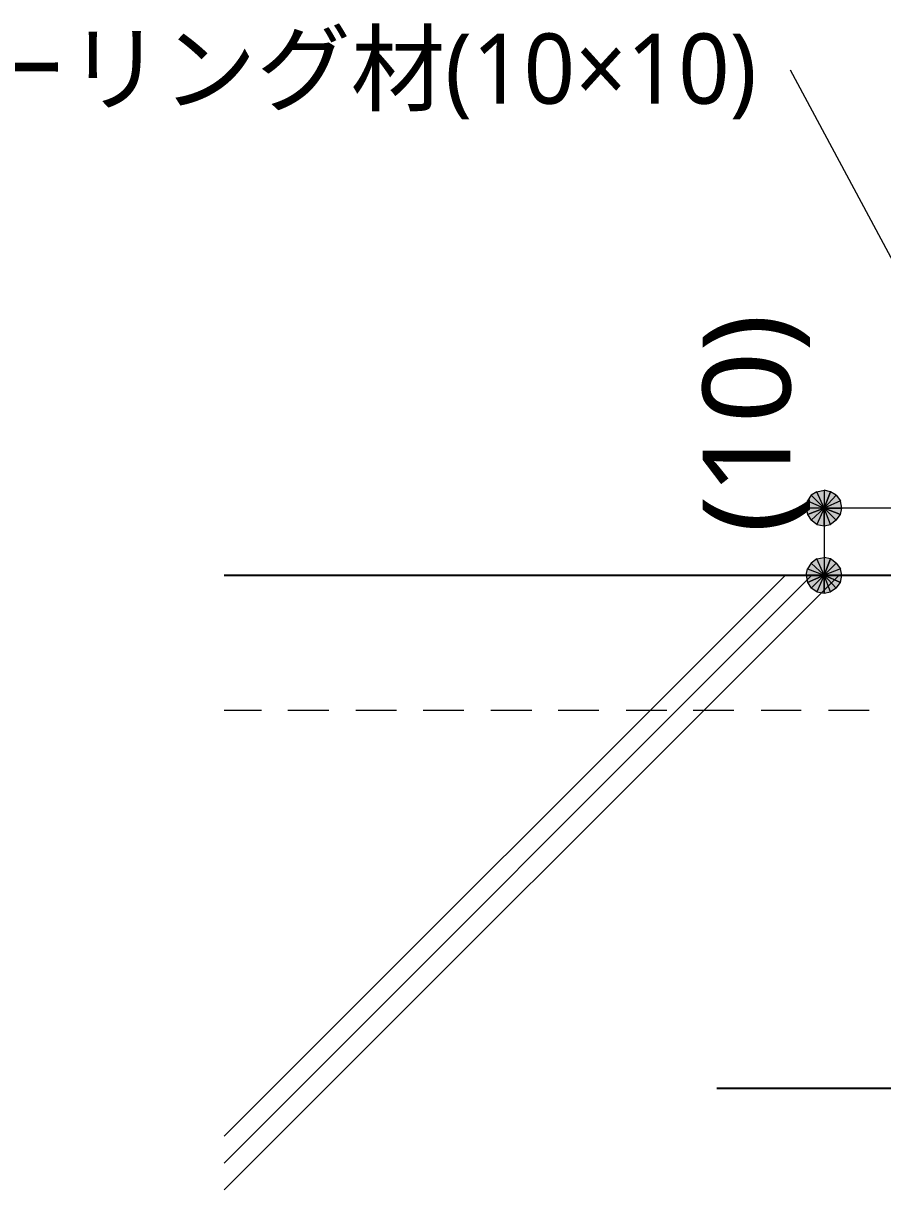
# Model space of a CAD drawing. Header units: millimetres. Extents: x 0 to 420, y 0 to 297.
# Drawn here: x 39.54 to 64.98, y 228.62 to 263.18 of the extents above; entities that cross this region are included whole.
import ezdxf
from ezdxf.enums import TextEntityAlignment as Align

# ---------------------------------------------------------------- set-up
doc = ezdxf.new("R2010")
doc.units = ezdxf.units.MM
doc.styles.add('kst32b', font='NotoSansJP-Variable.ttf')

msp = doc.modelspace()

# ---------------------------------------------------------------- hatches: boundary and pattern name
h = msp.add_hatch(color=7)
h.paths.add_polyline_path([(62.865, 249.195), (62.759, 249.026), (63.246, 248.814), (62.865, 249.195)])
h.paths.add_polyline_path([(62.759, 249.026), (63.246, 248.814), (62.717, 248.814), (62.759, 249.026)])
h.paths.add_polyline_path([(63.246, 248.814), (62.717, 248.814), (62.759, 248.624), (63.246, 248.814)])
h = msp.add_hatch(color=7)
h.paths.add_polyline_path([(63.437, 249.301), (63.246, 249.343), (63.246, 248.814), (63.437, 249.301)])
h.paths.add_polyline_path([(63.246, 249.343), (63.246, 248.814), (63.034, 249.301), (63.246, 249.343)])
h.paths.add_polyline_path([(63.246, 248.814), (63.034, 249.301), (62.865, 249.195), (63.246, 248.814)])
h = msp.add_hatch(color=7)
h.paths.add_polyline_path([(63.775, 248.814), (63.733, 249.026), (63.246, 248.814), (63.775, 248.814)])
h.paths.add_polyline_path([(63.733, 249.026), (63.246, 248.814), (63.606, 249.195), (63.733, 249.026)])
h.paths.add_polyline_path([(63.246, 248.814), (63.606, 249.195), (63.437, 249.301), (63.246, 248.814)])
h = msp.add_hatch(color=7)
h.paths.add_polyline_path([(62.759, 248.624), (62.865, 248.454), (63.246, 248.814), (62.759, 248.624)])
h.paths.add_polyline_path([(62.865, 248.454), (63.246, 248.814), (63.034, 248.327), (62.865, 248.454)])
h.paths.add_polyline_path([(63.246, 248.814), (63.034, 248.327), (63.246, 248.285), (63.246, 248.814)])
h = msp.add_hatch(color=7)
h.paths.add_polyline_path([(63.246, 248.285), (63.437, 248.327), (63.246, 248.814), (63.246, 248.285)])
h.paths.add_polyline_path([(63.437, 248.327), (63.246, 248.814), (63.606, 248.454), (63.437, 248.327)])
h.paths.add_polyline_path([(63.246, 248.814), (63.606, 248.454), (63.733, 248.624), (63.246, 248.814)])
for points in [[(63.733, 248.624), (63.775, 248.814), (63.246, 248.814), (63.733, 248.624)], [(63.733, 246.613), (63.775, 246.824), (63.246, 246.824), (63.733, 246.613)]]:
    msp.add_hatch(color=7).paths.add_polyline_path(points)
h = msp.add_hatch(color=7)
h.paths.add_polyline_path([(62.865, 247.184), (62.759, 247.015), (63.246, 246.824), (62.865, 247.184)])
h.paths.add_polyline_path([(62.759, 247.015), (63.246, 246.824), (62.717, 246.824), (62.759, 247.015)])
h.paths.add_polyline_path([(63.246, 246.824), (62.717, 246.824), (62.759, 246.613), (63.246, 246.824)])
h = msp.add_hatch(color=7)
h.paths.add_polyline_path([(63.437, 247.311), (63.246, 247.354), (63.246, 246.824), (63.437, 247.311)])
h.paths.add_polyline_path([(63.246, 247.354), (63.246, 246.824), (63.034, 247.311), (63.246, 247.354)])
h.paths.add_polyline_path([(63.246, 246.824), (63.034, 247.311), (62.865, 247.184), (63.246, 246.824)])
h = msp.add_hatch(color=7)
h.paths.add_polyline_path([(63.775, 246.824), (63.733, 247.015), (63.246, 246.824), (63.775, 246.824)])
h.paths.add_polyline_path([(63.733, 247.015), (63.246, 246.824), (63.606, 247.184), (63.733, 247.015)])
h.paths.add_polyline_path([(63.246, 246.824), (63.606, 247.184), (63.437, 247.311), (63.246, 246.824)])
h = msp.add_hatch(color=7)
h.paths.add_polyline_path([(62.759, 246.613), (62.865, 246.443), (63.246, 246.824), (62.759, 246.613)])
h.paths.add_polyline_path([(62.865, 246.443), (63.246, 246.824), (63.034, 246.338), (62.865, 246.443)])
h.paths.add_polyline_path([(63.246, 246.824), (63.034, 246.338), (63.246, 246.295), (63.246, 246.824)])
h = msp.add_hatch(color=7)
h.paths.add_polyline_path([(63.246, 246.295), (63.437, 246.338), (63.246, 246.824), (63.246, 246.295)])
h.paths.add_polyline_path([(63.437, 246.338), (63.246, 246.824), (63.606, 246.443), (63.437, 246.338)])
h.paths.add_polyline_path([(63.246, 246.824), (63.606, 246.443), (63.733, 246.613), (63.246, 246.824)])

# ---------------------------------------------------------------- linework, layer by layer
at = {"lineweight": 13}
for points in [[(70.591, 246.232), (62.251, 261.789)], [(70.273, 248.814), (63.246, 248.814)], [(63.246, 248.814), (63.246, 246.824)], [(45.487, 228.621), (63.691, 246.824)], [(45.487, 229.404), (62.886, 246.824)], [(45.487, 230.209), (62.103, 246.824)], [(45.487, 242.824), (46.588, 242.824)], [(47.371, 242.824), (48.578, 242.824)], [(49.382, 242.824), (50.588, 242.824)], [(51.371, 242.824), (52.578, 242.824)], [(53.382, 242.824), (54.589, 242.824)], [(55.372, 242.824), (56.579, 242.824)], [(57.383, 242.824), (58.589, 242.824)], [(59.373, 242.824), (60.579, 242.824)], [(61.383, 242.824), (62.569, 242.824)], [(63.373, 242.824), (64.579, 242.824)]]:
    msp.add_lwpolyline(points, dxfattribs=at)
at = {"lineweight": 0}
for points in [[(62.865, 249.195), (62.759, 249.026), (63.246, 248.814)], [(63.246, 248.814), (63.034, 249.301), (62.865, 249.195)], [(63.246, 249.343), (63.246, 248.814), (63.034, 249.301)], [(63.437, 249.301), (63.246, 249.343), (63.246, 248.814)], [(63.246, 248.814), (63.606, 249.195), (63.437, 249.301)], [(63.733, 249.026), (63.246, 248.814), (63.606, 249.195)], [(62.759, 249.026), (63.246, 248.814), (62.717, 248.814)], [(63.246, 248.814), (62.717, 248.814), (62.759, 248.624)], [(62.759, 248.624), (62.865, 248.454), (63.246, 248.814)], [(62.865, 248.454), (63.246, 248.814), (63.034, 248.327)], [(63.246, 248.814), (63.034, 248.327), (63.246, 248.285)], [(63.775, 248.814), (63.733, 249.026), (63.246, 248.814)], [(63.246, 248.285), (63.437, 248.327), (63.246, 248.814)], [(63.437, 248.327), (63.246, 248.814), (63.606, 248.454)], [(63.246, 248.814), (63.606, 248.454), (63.733, 248.624)], [(63.733, 248.624), (63.775, 248.814), (63.246, 248.814)], [(62.865, 247.184), (62.759, 247.015), (63.246, 246.824)], [(63.246, 246.824), (63.034, 247.311), (62.865, 247.184)], [(63.246, 247.354), (63.246, 246.824), (63.034, 247.311)], [(63.437, 247.311), (63.246, 247.354), (63.246, 246.824)], [(63.246, 246.824), (63.606, 247.184), (63.437, 247.311)], [(63.733, 247.015), (63.246, 246.824), (63.606, 247.184)], [(62.759, 247.015), (63.246, 246.824), (62.717, 246.824)], [(63.246, 246.824), (62.717, 246.824), (62.759, 246.613)], [(62.759, 246.613), (62.865, 246.443), (63.246, 246.824)], [(62.865, 246.443), (63.246, 246.824), (63.034, 246.338)], [(63.246, 246.824), (63.034, 246.338), (63.246, 246.295)], [(63.775, 246.824), (63.733, 247.015), (63.246, 246.824)], [(63.246, 246.295), (63.437, 246.338), (63.246, 246.824)], [(63.437, 246.338), (63.246, 246.824), (63.606, 246.443)], [(63.246, 246.824), (63.606, 246.443), (63.733, 246.613)], [(63.733, 246.613), (63.775, 246.824), (63.246, 246.824)]]:
    msp.add_lwpolyline(points, close=True, dxfattribs=at)
at = {"lineweight": 25}
for points in [[(45.487, 246.824), (69.469, 246.824)], [(60.071, 231.627), (65.871, 231.627)]]:
    msp.add_lwpolyline(points, dxfattribs=at)

# ---------------------------------------------------------------- texts
at = {"style": 'kst32b'}
for s, height, p, p2 in [('シーリング材(10×10)', 2.07913, (35.264, 260.795), (61.253, 260.795)), ('(10)', 2.5989, (62.251, 248.073), (62.251, 254.571))]:
    msp.add_text(s, height=height, dxfattribs=at).set_placement(p, p2, align=Align.FIT)

doc.saveas('drawing.dxf')
